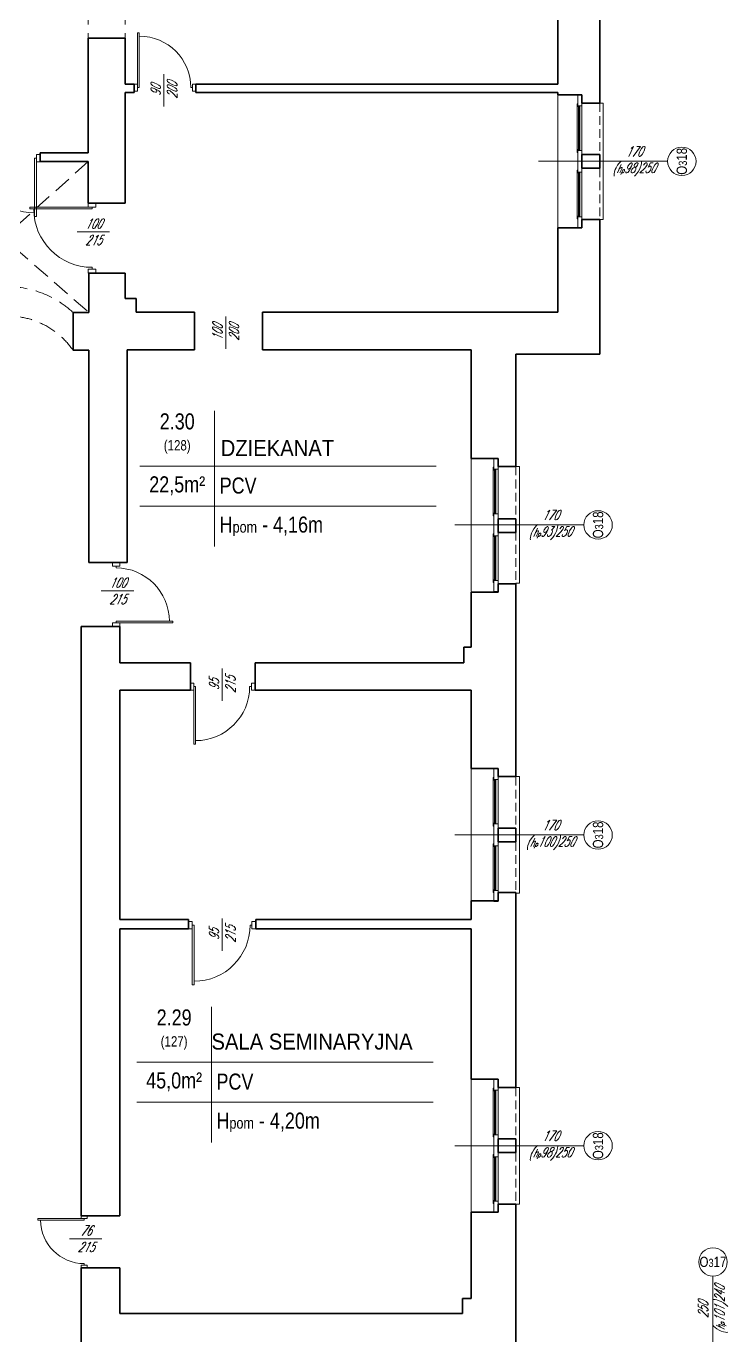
# Model space of a CAD drawing. Header units: millimetres. Extents: x -18485 to 40303, y -22087 to 35064.
# Drawn here: x 13159 to 14181, y 6630 to 8539 of the extents above; entities that cross this region are included whole.
import ezdxf

# ---------------------------------------------------------------- set-up
doc = ezdxf.new("R2010")
doc.units = ezdxf.units.MM
doc.linetypes.add('DASHED', pattern=[19.05, 12.7, -6.35])
doc.layers.get('0').update_dxf_attribs({"lineweight": 25})
for name, color, linetype, lineweight in [('03-01_okna', 5, 'Continuous', 15), ('03_drzwi', 1, 'Continuous', 0), ('04-1_widok', 251, 'Continuous', 5), ('04-2_nad', 251, 'DASHED', 5), ('05-03_opis', 10, 'Continuous', 5), ('11 piętro I - ściany', 2, 'Continuous', 35)]:
    doc.layers.add(name, color=color, linetype=linetype, lineweight=lineweight)
doc.styles.add('ariel', font='arial.ttf', dxfattribs={"width": 0.8})
doc.styles.add('ariel_wym', font='simplex.shx', dxfattribs={"width": 0.65, "oblique": 25})

# ---------------------------------------------------------------- blocks, each defined once
blk = doc.blocks.new('*U1428')
blk.add_line((0, 0.375), (0, 0.4))
at = {"ltscale": 0.8}
blk.add_lwpolyline([(-0.05, 0.4), (-0.05, 0.45), (0.05, 0.45), (0.05, 0.4)], close=True, dxfattribs=at)
blk.add_lwpolyline([(0, -0.4), (0, -0.375), (-0.8, -0.375), (-0.8, -0.4), (-0.05, -0.4), (0.05, -0.4), (0.05, -0.45), (-0.05, -0.45), (-0.05, -0.4)])
blk.add_arc((0, -0.375), 0.75, 90, 180)
blk = doc.blocks.new('*U1433')
blk.add_line((0, 0.375), (0, 0.4))
at = {"ltscale": 0.8}
blk.add_lwpolyline([(0.05, 0.4), (0.05, 0.45), (-0.05, 0.45), (-0.05, 0.4)], close=True, dxfattribs=at)
blk.add_lwpolyline([(0, -0.4), (0, -0.375), (0.8, -0.375), (0.8, -0.4), (0.05, -0.4), (-0.05, -0.4), (-0.05, -0.45), (0.05, -0.45), (0.05, -0.4)])
blk.add_arc((0, -0.375), 0.75, 0, 90)
blk = doc.blocks.new('*U1437')
blk.add_line((0, -0.375), (0, -0.4))
blk.add_lwpolyline([(0, 0.4), (0, 0.375), (0.8, 0.375), (0.8, 0.4), (0.05, 0.4), (-0.05, 0.4), (-0.05, 0.45), (0.05, 0.45), (0.05, 0.4)])
at = {"ltscale": 0.8}
blk.add_lwpolyline([(0.05, -0.4), (0.05, -0.45), (-0.05, -0.45), (-0.05, -0.4)], close=True, dxfattribs=at)
blk.add_arc((0, 0.375), 0.75, 270, 360)
blk = doc.blocks.new('*U1438')
blk.add_line((0, -0.375), (0, -0.4))
blk.add_lwpolyline([(0, 0.4), (0, 0.375), (-0.8, 0.375), (-0.8, 0.4), (-0.05, 0.4), (0.05, 0.4), (0.05, 0.45), (-0.05, 0.45), (-0.05, 0.4)])
at = {"ltscale": 0.8}
blk.add_lwpolyline([(-0.05, -0.4), (-0.05, -0.45), (0.05, -0.45), (0.05, -0.4)], close=True, dxfattribs=at)
blk.add_arc((0, 0.375), 0.75, 180, 270)
blk = doc.blocks.new('*U1439')
blk.add_line((0, 0.375), (0, 0.4))
at = {"ltscale": 0.8}
blk.add_lwpolyline([(0.05, 0.4), (0.05, 0.45), (-0.05, 0.45), (-0.05, 0.4)], close=True, dxfattribs=at)
blk.add_lwpolyline([(0, -0.4), (0, -0.375), (0.8, -0.375), (0.8, -0.4), (0.05, -0.4), (-0.05, -0.4), (-0.05, -0.45), (0.05, -0.45), (0.05, -0.4)])
blk.add_arc((0, -0.375), 0.75, 0, 90)
blk = doc.blocks.new('*U1430')
blk.add_line((0, -0.375), (0, -0.4))
blk.add_lwpolyline([(0, 0.4), (0, 0.375), (-0.8, 0.375), (-0.8, 0.4), (-0.05, 0.4), (0.05, 0.4), (0.05, 0.45), (-0.05, 0.45), (-0.05, 0.4)])
at = {"ltscale": 0.8}
blk.add_lwpolyline([(-0.05, -0.4), (-0.05, -0.45), (0.05, -0.45), (0.05, -0.4)], close=True, dxfattribs=at)
blk.add_arc((0, 0.375), 0.75, 180, 270)

msp = doc.modelspace()

# ---------------------------------------------------------------- linework, layer by layer
at = {"layer": '03-01_okna', "linetype": 'Continuous', "lineweight": 0}
for p, q in [((13961.1, 8422.5), (13965.1, 8422.5)), ((13963.1, 8422.5), (13963.1, 8359.5)), ((13963.6, 8422.5), (13963.6, 8359.5)), ((13965.1, 8423.5), (13965.1, 8358.5)), ((13968.1, 8358.5), (13968.1, 8423.5)), ((13994.1, 8427.5), (13999.1, 8427.5)), ((13999.1, 8427.5), (13999.1, 8257.5)), ((13961.1, 8359.5), (13965.1, 8359.5)), ((13961.1, 8325.5), (13965.1, 8325.5)), ((13963.1, 8262.5), (13963.1, 8325.5)), ((13963.6, 8262.5), (13963.6, 8325.5)), ((13965.1, 8261.5), (13965.1, 8326.5)), ((13968.1, 8326.5), (13968.1, 8261.5)), ((13961.1, 8262.5), (13965.1, 8262.5)), ((13994.1, 8257.5), (13999.1, 8257.5)), ((13839.1, 7892.5), (13843.1, 7892.5)), ((13841.1, 7892.5), (13841.1, 7829.5)), ((13841.6, 7892.5), (13841.6, 7829.5)), ((13843.1, 7893.5), (13843.1, 7828.5)), ((13846.1, 7828.5), (13846.1, 7893.5)), ((13872.1, 7897.5), (13877.1, 7897.5)), ((13877.1, 7897.5), (13877.1, 7727.5)), ((13839.1, 7829.5), (13843.1, 7829.5)), ((13839.1, 7795.5), (13843.1, 7795.5)), ((13841.1, 7732.5), (13841.1, 7795.5)), ((13841.6, 7732.5), (13841.6, 7795.5)), ((13843.1, 7731.5), (13843.1, 7796.5)), ((13846.1, 7796.5), (13846.1, 7731.5)), ((13839.1, 7732.5), (13843.1, 7732.5)), ((13872.1, 7727.5), (13877.1, 7727.5)), ((13872.1, 7445.5), (13877.1, 7445.5)), ((13877.1, 7445.5), (13877.1, 7275.5)), ((13839.1, 7440.5), (13843.1, 7440.5)), ((13841.1, 7440.5), (13841.1, 7377.5)), ((13841.6, 7440.5), (13841.6, 7377.5)), ((13843.1, 7441.5), (13843.1, 7376.5)), ((13846.1, 7376.5), (13846.1, 7441.5)), ((13839.1, 7377.5), (13843.1, 7377.5)), ((13839.1, 7343.5), (13843.1, 7343.5)), ((13841.1, 7280.5), (13841.1, 7343.5)), ((13841.6, 7280.5), (13841.6, 7343.5)), ((13843.1, 7279.5), (13843.1, 7344.5)), ((13846.1, 7344.5), (13846.1, 7279.5)), ((13839.1, 7280.5), (13843.1, 7280.5)), ((13872.1, 7275.5), (13877.1, 7275.5)), ((13839.1, 6987.5), (13843.1, 6987.5)), ((13841.1, 6987.5), (13841.1, 6924.5)), ((13841.6, 6987.5), (13841.6, 6924.5)), ((13843.1, 6988.5), (13843.1, 6923.5)), ((13846.1, 6923.5), (13846.1, 6988.5)), ((13872.1, 6992.5), (13877.1, 6992.5)), ((13877.1, 6992.5), (13877.1, 6822.5)), ((13839.1, 6924.5), (13843.1, 6924.5)), ((13839.1, 6890.5), (13843.1, 6890.5)), ((13841.1, 6827.5), (13841.1, 6890.5)), ((13841.6, 6827.5), (13841.6, 6890.5)), ((13843.1, 6826.5), (13843.1, 6891.5)), ((13846.1, 6891.5), (13846.1, 6826.5)), ((13839.1, 6827.5), (13843.1, 6827.5)), ((13872.1, 6822.5), (13877.1, 6822.5))]:
    msp.add_line(p, q, dxfattribs=at)
at = {"layer": '03-01_okna', "linetype": 'DASHED'}
for p, q in [((13994.1, 8427.5), (13994.1, 8257.5)), ((13872.1, 7897.5), (13872.1, 7727.5)), ((13872.1, 7445.5), (13872.1, 7275.5)), ((13872.1, 6992.5), (13872.1, 6822.5))]:
    msp.add_line(p, q, dxfattribs=at)
at = {"layer": '03-01_okna', "linetype": 'Continuous', "lineweight": 0}
for points in [[(13962.1, 8423.5), (13962.1, 8439.5), (13968.1, 8439.5), (13968.1, 8423.5)], [(13962.1, 8342.5), (13962.1, 8358.5), (13968.1, 8358.5), (13968.1, 8342.5)], [(13962.1, 8342.5), (13962.1, 8326.5), (13968.1, 8326.5), (13968.1, 8342.5)], [(13962.1, 8261.5), (13962.1, 8245.5), (13968.1, 8245.5), (13968.1, 8261.5)], [(13840.1, 7893.5), (13840.1, 7909.5), (13846.1, 7909.5), (13846.1, 7893.5)], [(13840.1, 7812.5), (13840.1, 7828.5), (13846.1, 7828.5), (13846.1, 7812.5)], [(13840.1, 7812.5), (13840.1, 7796.5), (13846.1, 7796.5), (13846.1, 7812.5)], [(13840.1, 7731.5), (13840.1, 7715.5), (13846.1, 7715.5), (13846.1, 7731.5)], [(13840.1, 7441.5), (13840.1, 7457.5), (13846.1, 7457.5), (13846.1, 7441.5)], [(13840.1, 7360.5), (13840.1, 7376.5), (13846.1, 7376.5), (13846.1, 7360.5)], [(13840.1, 7360.5), (13840.1, 7344.5), (13846.1, 7344.5), (13846.1, 7360.5)], [(13840.1, 7279.5), (13840.1, 7263.5), (13846.1, 7263.5), (13846.1, 7279.5)], [(13840.1, 6988.5), (13840.1, 7004.5), (13846.1, 7004.5), (13846.1, 6988.5)], [(13840.1, 6907.5), (13840.1, 6923.5), (13846.1, 6923.5), (13846.1, 6907.5)], [(13840.1, 6907.5), (13840.1, 6891.5), (13846.1, 6891.5), (13846.1, 6907.5)], [(13840.1, 6826.5), (13840.1, 6810.5), (13846.1, 6810.5), (13846.1, 6826.5)]]:
    msp.add_lwpolyline(points, close=True, dxfattribs=at)
for points in [[(13962.1, 8426.5), (13961.1, 8426.5), (13961.1, 8355.5), (13962.1, 8355.5)], [(13962.1, 8258.5), (13961.1, 8258.5), (13961.1, 8329.5), (13962.1, 8329.5)], [(13840.1, 7896.5), (13839.1, 7896.5), (13839.1, 7825.5), (13840.1, 7825.5)], [(13840.1, 7728.5), (13839.1, 7728.5), (13839.1, 7799.5), (13840.1, 7799.5)], [(13840.1, 7444.5), (13839.1, 7444.5), (13839.1, 7373.5), (13840.1, 7373.5)], [(13840.1, 7276.5), (13839.1, 7276.5), (13839.1, 7347.5), (13840.1, 7347.5)], [(13840.1, 6991.5), (13839.1, 6991.5), (13839.1, 6920.5), (13840.1, 6920.5)], [(13840.1, 6823.5), (13839.1, 6823.5), (13839.1, 6894.5), (13840.1, 6894.5)]]:
    msp.add_lwpolyline(points, dxfattribs=at)
at = {"layer": '04-1_widok'}
for p, q in [((13933.1, 8245.5), (13933.1, 8439.5)), ((13807.1, 7715.5), (13807.1, 7909.5)), ((13807.1, 7263.5), (13807.1, 7457.5)), ((13807.1, 6810.5), (13807.1, 7004.5))]:
    msp.add_line(p, q, dxfattribs=at)
at = {"layer": '04-2_nad', "ltscale": 2}
for p, q in [((13247.1, 8758), (13249.1, 8522)), ((13303.1, 8758), (13303.1, 8522)), ((12999.1, 8342), (13250.1, 8122)), ((13249.1, 8342), (13004.1, 8122))]:
    msp.add_line(p, q, dxfattribs=at)
for centre, radius, start, end in [((13132.1, 8021.1), 138.6, 46.7163, 133.2837), ((13132.1, 8001.8), 115.2, 34.4829, 145.5171)]:
    msp.add_arc(centre, radius, start, end, dxfattribs=at)
at = {"layer": '05-03_opis', "lineweight": 0}
for p, q in [((13359.4, 8469.4), (13359.4, 8422.2)), ((13905.1, 8342.5), (14093.1, 8342.5)), ((13280.2, 8239.7), (13233, 8239.7)), ((13449.5, 8116.5), (13449.5, 8069.3)), ((13783.1, 7812.5), (13971.1, 7812.5)), ((13315.4, 7716.2), (13268.2, 7716.2)), ((13444.4, 7603.1), (13444.4, 7555.9)), ((13783.1, 7360.5), (13971.1, 7360.5)), ((13444.4, 7238.9), (13444.4, 7191.7)), ((13783.1, 6907.5), (13971.1, 6907.5)), ((13269.2, 6771.8), (13222, 6771.8)), ((14159.1, 6529.4), (14159.1, 6717.4))]:
    msp.add_line(p, q, dxfattribs=at)
at = {"layer": '05-03_opis'}
for p, q in [((13433.3, 7978.9), (13433.3, 7781.1)), ((13324.4, 7898.3), (13756.1, 7898.3)), ((13324.4, 7840), (13756.1, 7840)), ((13428.7, 7110), (13428.7, 6912.2)), ((13319.8, 7029.4), (13751.5, 7029.4)), ((13319.8, 6971.1), (13751.5, 6971.1))]:
    msp.add_line(p, q, dxfattribs=at)
at = {"layer": '05-03_opis', "lineweight": 0}
for centre in [(14113.8, 8342.5), (13991.8, 7812.5), (13991.8, 7360.5), (13991.8, 6907.5), (14159.1, 6738.1)]:
    msp.add_circle(centre, 20.7, dxfattribs=at)
at = {"layer": '11 piętro I - ściany'}
for p, q in [((13994.1, 8601), (13994.1, 8427.5)), ((13933.1, 8455), (13933.1, 8589)), ((13303.1, 8522), (13249.1, 8522)), ((13249.1, 8522), (13249.1, 8355)), ((13303.1, 8455), (13303.1, 8522)), ((13316.1, 8455), (13303.1, 8455)), ((13316.1, 8443), (13303.1, 8443)), ((13303.1, 8281.5), (13303.1, 8443)), ((13303.1, 8443), (13316.1, 8443)), ((13316.1, 8443), (13316.1, 8455)), ((13933.1, 8455), (13406.1, 8455)), ((13406.1, 8443), (13406.1, 8455)), ((13933.1, 8443), (13406.1, 8443)), ((13933.1, 8439.5), (13933.1, 8443)), ((13933.1, 8439.5), (13968.1, 8439.5)), ((13968.1, 8427.5), (13968.1, 8439.5)), ((13994.1, 8427.5), (13968.1, 8427.5)), ((13249.1, 8355), (13179.1, 8355)), ((13179.1, 8342), (13179.1, 8355)), ((13994.1, 8352.5), (13968.1, 8352.5)), ((13968.1, 8352.5), (13968.1, 8332.5)), ((13994.1, 8332.5), (13994.1, 8352.5)), ((13179.1, 8342), (13249.1, 8342)), ((13249.1, 8342), (13179.1, 8342)), ((13249.1, 8281.5), (13249.1, 8342)), ((13994.1, 8332.5), (13968.1, 8332.5)), ((13303.1, 8281.5), (13249.1, 8281.5)), ((13994.1, 8257.5), (13968.1, 8257.5)), ((13968.1, 8257.5), (13968.1, 8245.5)), ((13994.1, 8257.5), (13994.1, 8061.5)), ((13933.1, 8122.5), (13933.1, 8245.5)), ((13933.1, 8245.5), (13968.1, 8245.5)), ((13250.1, 8122), (13250.1, 8179.5)), ((13303.1, 8179.5), (13250.1, 8179.5)), ((13303.1, 8142.5), (13303.1, 8179.5)), ((13319.1, 8142.5), (13303.1, 8142.5)), ((13319.1, 8122.5), (13319.1, 8142.5)), ((13227.1, 8122), (13227.1, 8067)), ((13227.1, 8122), (13250.1, 8122)), ((13404.1, 8122.5), (13319.1, 8122.5)), ((13404.1, 8067.5), (13404.1, 8122.5)), ((13503.1, 8067.5), (13503.1, 8122.5)), ((13503.1, 8122.5), (13933.1, 8122.5)), ((13227.1, 8067), (13250.1, 8067)), ((13250.1, 7757.5), (13250.1, 8067)), ((13306.1, 7757.5), (13306.1, 8067.5)), ((13404.1, 8067.5), (13306.1, 8067.5)), ((13807.1, 8067.5), (13503.1, 8067.5)), ((13807.1, 7909.5), (13807.1, 8067.5)), ((13872.1, 8061.5), (13994.1, 8061.5)), ((13872.1, 7897.5), (13872.1, 8061.5)), ((13807.1, 7909.5), (13846.1, 7909.5)), ((13846.1, 7897.5), (13846.1, 7909.5)), ((13872.1, 7897.5), (13846.1, 7897.5)), ((13872.1, 7821.5), (13846.1, 7821.5)), ((13846.1, 7821.5), (13846.1, 7801.5)), ((13872.1, 7821.5), (13872.1, 7801.5)), ((13872.1, 7801.5), (13846.1, 7801.5)), ((13306.1, 7757.5), (13250.1, 7757.5)), ((13807.1, 7714.5), (13846.1, 7714.5)), ((13807.1, 7714.5), (13845.1, 7714.5)), ((13807.1, 7634.5), (13807.1, 7714.5)), ((13872.1, 7726.5), (13846.1, 7726.5)), ((13846.1, 7726.5), (13846.1, 7714.5)), ((13872.1, 7445.5), (13872.1, 7726.5)), ((13239.1, 6805.5), (13239.1, 7664.5)), ((13295.1, 7664.5), (13239.1, 7664.5)), ((13295.1, 7611.5), (13295.1, 7664.5)), ((13796.1, 7611.5), (13796.1, 7634.5)), ((13796.1, 7634.5), (13807.1, 7634.5)), ((13398.1, 7611.5), (13295.1, 7611.5)), ((13398.1, 7571.5), (13398.1, 7611.5)), ((13492.1, 7571.5), (13492.1, 7611.5)), ((13492.1, 7611.5), (13796.1, 7611.5)), ((13398.1, 7571.5), (13295.1, 7571.5)), ((13295.1, 7237.5), (13295.1, 7571.5)), ((13807.1, 7571.5), (13492.1, 7571.5)), ((13807.1, 7457.5), (13807.1, 7571.5)), ((13807.1, 7457.5), (13846.1, 7457.5)), ((13846.1, 7445.5), (13846.1, 7457.5)), ((13872.1, 7445.5), (13846.1, 7445.5)), ((13872.1, 7370.5), (13846.1, 7370.5)), ((13846.1, 7370.5), (13846.1, 7350.5)), ((13872.1, 7350.5), (13872.1, 7370.5)), ((13872.1, 7350.5), (13846.1, 7350.5)), ((13872.1, 7276.5), (13846.1, 7276.5)), ((13846.1, 7276.5), (13846.1, 7264.5)), ((13872.1, 6992.5), (13872.1, 7276.5)), ((13807.1, 7237.5), (13807.1, 7264.5)), ((13807.1, 7264.5), (13846.1, 7264.5)), ((13807.1, 7264.5), (13845.1, 7264.5)), ((13395.1, 7237.5), (13295.1, 7237.5)), ((13395.1, 7223.5), (13395.1, 7237.5)), ((13493.1, 7223.5), (13493.1, 7237.5)), ((13493.1, 7237.5), (13807.1, 7237.5)), ((13395.1, 7223.5), (13295.1, 7223.5)), ((13295.1, 6805.5), (13295.1, 7223.5)), ((13807.1, 7223.5), (13493.1, 7223.5)), ((13807.1, 7004.5), (13807.1, 7223.5)), ((13807.1, 7004.5), (13846.1, 7004.5)), ((13846.1, 6992.5), (13846.1, 7004.5)), ((13872.1, 6992.5), (13846.1, 6992.5)), ((13872.1, 6917.5), (13846.1, 6917.5)), ((13846.1, 6917.5), (13846.1, 6897.5)), ((13872.1, 6897.5), (13872.1, 6917.5)), ((13872.1, 6897.5), (13846.1, 6897.5)), ((13872.1, 6822.5), (13846.1, 6822.5)), ((13846.1, 6822.5), (13846.1, 6810.5)), ((13872.1, 6822.5), (13872.1, 6610)), ((13239.1, 6805.5), (13295.1, 6805.5)), ((13807.1, 6685), (13807.1, 6810.5)), ((13807.1, 6810.5), (13846.1, 6810.5)), ((13807.1, 6810.5), (13845.1, 6810.5)), ((13239.1, 6586.4), (13239.1, 6729.5)), ((13239.1, 6729.5), (13295.1, 6729.5)), ((13295.1, 6729.5), (13295.1, 6663)), ((13794.1, 6663), (13794.1, 6685)), ((13794.1, 6685), (13807.1, 6685)), ((13794.1, 6663), (13295.1, 6663))]:
    msp.add_line(p, q, dxfattribs=at)

# ---------------------------------------------------------------- block references
at = {"layer": '03_drzwi'}
for name, p, xscale, yscale, zscale, rotation in [('*U1437', (13361.1, 8450), 99.99999999996999, 99.99999999996999, 99.99999999996999, 90), ('*U1428', (13131.1, 8347.3), 106.6666666666342, 106.6666666666342, 106.6666666666342, 90), ('*U1433', (13254.8, 8230.5), 113.3333333332994, 113.3333333332994, 113.3333333332994, 180), ('*U1438', (13289.9, 7711), 103.3354773539504, 103.3354773539504, 103.3354773539491, 180), ('*U1430', (13444.9, 7576.7), 104.9443686181203, 104.9443686181203, 104.9443686181203, 90), ('*U1430', (13444.1, 7228.9), 108.8888888888596, 108.8888888888596, 108.8888888888596, 90), ('*U1439', (13243.3, 6767.4), 84.5441141212923, 84.5441141212923, 84.5441141212923, 180)]:
    msp.add_blockref(name, p, dxfattribs=dict(at, xscale=xscale, yscale=yscale, zscale=zscale, rotation=rotation))

# ---------------------------------------------------------------- texts
at = {"layer": '05-03_opis', "lineweight": 0, "attachment_point": 5, "rotation": 90}
for s, insert, char_height, width, style in [('90\\P200', (13359.4, 8446), 14.4, 68.936, 'ariel_wym'), ('O{\\H0.8x;3}18', (14113.8, 8342.5), 15, 75.194, 'ariel'), ('100\\P200', (13449.5, 8093.1), 14.4, 68.936, 'ariel_wym'), ('O{\\H0.8x;3}18', (13991.8, 7812.5), 15, 75.194, 'ariel'), ('95\\P215', (13444.4, 7579.7), 14.4, 68.936, 'ariel_wym'), ('O{\\H0.8x;3}18', (13991.8, 7360.5), 15, 75.194, 'ariel'), ('95\\P215', (13444.4, 7215.5), 14.4, 68.936, 'ariel_wym'), ('O{\\H0.8x;3}18', (13991.8, 6907.5), 15, 75.194, 'ariel'), ('250\\P({\\H0.8333x;h\\H0.6x;p}101)240', (14159.1, 6668.5), 14.4, 62.661, 'ariel_wym')]:
    msp.add_mtext(s, dxfattribs=dict(at, insert=insert, char_height=char_height, width=width, style=style))
at = {"layer": '05-03_opis', "lineweight": 0, "attachment_point": 5}
for s, insert, char_height, width, style in [('170\\P({\\H0.8333x;h\\H0.6x;p}98)250', (14044.2, 8342.5), 14.4, 62.661, 'ariel_wym'), ('100\\P215', (13256.8, 8239.7), 14.4, 68.936, 'ariel_wym'), ('170\\P({\\H0.8333x;h\\H0.6x;p}93)250', (13922.2, 7812.5), 14.4, 62.661, 'ariel_wym'), ('100\\P215', (13292, 7716.2), 14.4, 68.936, 'ariel_wym'), ('170\\P({\\H0.8333x;h\\H0.6x;p}100)250', (13922.2, 7360.5), 14.4, 62.661, 'ariel_wym'), ('170\\P({\\H0.8333x;h\\H0.6x;p}98)250', (13922.2, 6907.5), 14.4, 62.661, 'ariel_wym'), ('76\\P215', (13245.8, 6771.8), 14.4, 68.936, 'ariel_wym'), ('O{\\H0.8x;3}17', (14159.1, 6738.1), 15, 75.194, 'ariel')]:
    msp.add_mtext(s, dxfattribs=dict(at, insert=insert, char_height=char_height, width=width, style=style))
at = {"layer": '05-03_opis', "char_height": 23.423, "style": 'ariel'}
for s, insert, width, attachment_point in [('{\\fArial|b0|i0|c238|p34;2.30\\P\\H0.6404x;(128)}', (13378.8, 7945.8), 108.913, 5), ('\\W0.9;{\\fArial|b0|i0|c238|p34;DZIEKANAT}', (13442.1, 7924.5), 356.637, 4), ('{\\fArial|b0|i0|c238|p34;22,5m²}', (13378.8, 7869.4), 108.913, 5), ('{\\fArial|b0|i0|c238|p34; PCV}', (13433.3, 7869.7), 322.789, 4), ('{\\fArial|b0|i0|c238|p34; H\\H0.7x;pom\\H1.429x; - 4,16m}', (13433.3, 7810.5), 322.789, 4), ('{\\fArial|b0|i0|c238|p34;2.29\\P\\H0.6404x;(127)}', (13374.3, 7076.9), 108.913, 5), ('\\W0.9;{\\fArial|b0|i0|c238|p34;SALA SEMINARYJNA}', (13428.7, 7059.2), 356.637, 4), ('{\\fArial|b0|i0|c238|p34;45,0m²}', (13374.3, 7000.5), 108.913, 5), ('{\\fArial|b0|i0|c238|p34; PCV}', (13428.7, 7000.8), 322.789, 4), ('{\\fArial|b0|i0|c238|p34; H\\H0.7x;pom\\H1.429x; - 4,20m}', (13428.7, 6941.6), 322.789, 4)]:
    msp.add_mtext(s, dxfattribs=dict(at, insert=insert, width=width, attachment_point=attachment_point))

doc.saveas('drawing.dxf')
